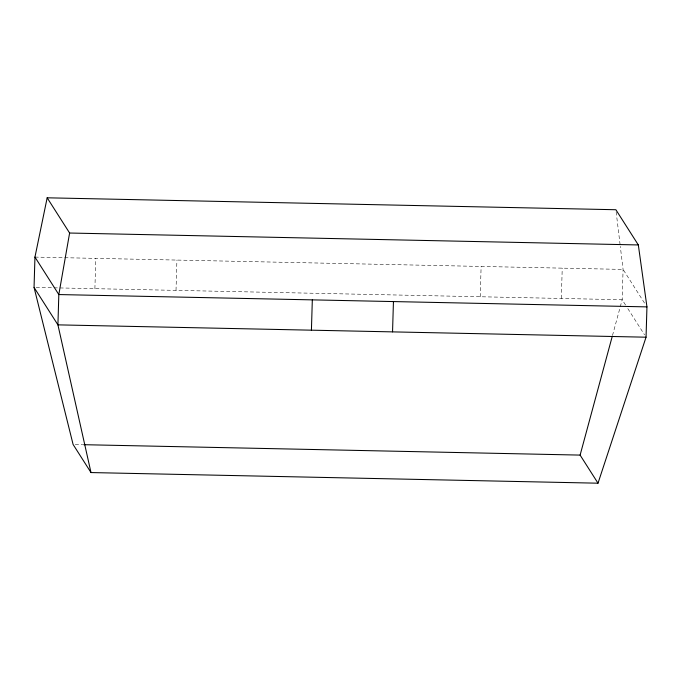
<?xml version="1.0" encoding="UTF-8"?>
<svg xmlns="http://www.w3.org/2000/svg" width="681" height="681" viewBox="0 0 681 681"><rect width="100%" height="100%" fill="white"/><g stroke="black" fill="none" stroke-linecap="round" stroke-linejoin="round"><path stroke-width="0.51" stroke-dasharray="3.4 2.55" d="M94.889 288.676L95.791 258.371M176.013 290.378L176.915 260.074M480.216 296.754L481.118 266.45M561.34 298.457L562.234 268.152M612.491 335.503L622.179 299.734L623.081 269.421L620.297 246.386M34.952 257.095L623.081 269.421L645.247 304.211M36.144 287.442L52.931 287.799M53.978 287.816L622.179 299.734L625.567 305.045M75.225 444.514L82.665 444.667M627.822 308.587L644.558 334.856M616.135 211.825L620.178 245.339"/><path stroke-width="1.02" d="M34.05 287.399L34.952 257.095L47.168 197.805L615.879 209.731L638.327 244.947L646.95 306.884L646.048 337.197L598.012 483.195L90.999 472.563L73.097 444.463L34.05 287.399L57.919 324.863L90.999 472.563M311.421 330.183L312.324 299.87M392.545 331.877L393.448 301.572M47.168 197.805L69.615 233.03L58.821 294.558L57.919 324.863L646.048 337.197M598.012 483.195L580.11 455.095L612.21 336.525M69.615 233.03L638.327 244.947M646.95 306.884L58.821 294.558L34.952 257.095M83.729 444.693L580.11 455.095"/></g></svg>
